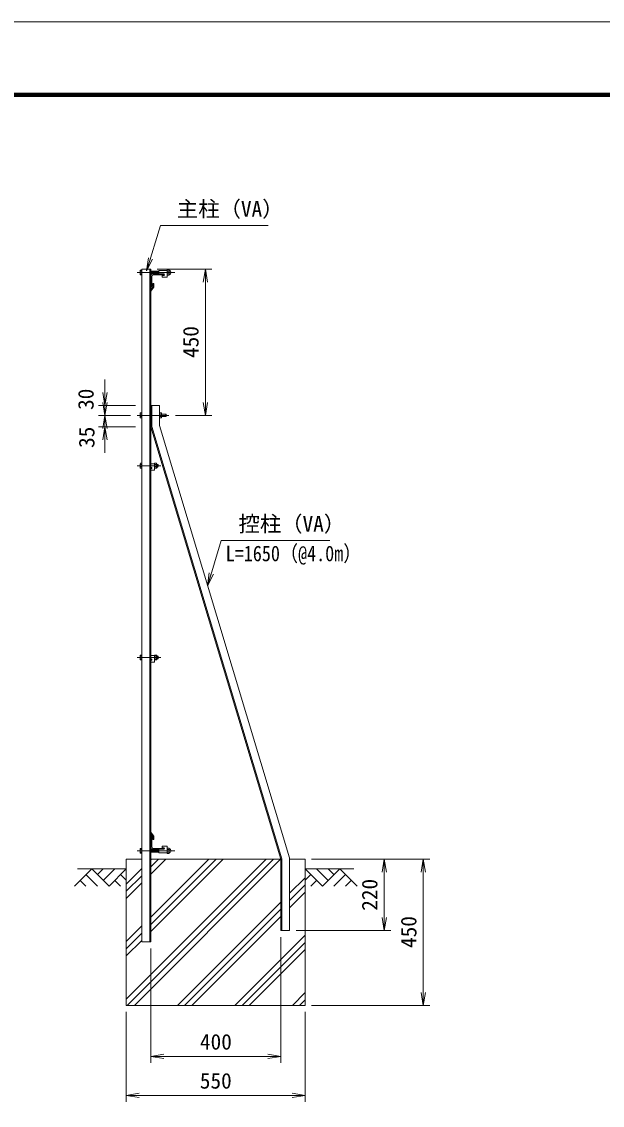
# Model space of a CAD drawing. Units: millimetres at full size. Extents: x -4200 to 4200, y -2970 to 2970.
# Drawn here: x 477 to 2263, y -364 to 2970 of the extents above; entities that cross this region are included whole.
import ezdxf
from ezdxf.enums import TextEntityAlignment as Align

# ---------------------------------------------------------------- set-up
doc = ezdxf.new("R2010")
doc.units = ezdxf.units.MM
doc.header["$LTSCALE"] = 10
doc.linetypes.add('USER1', pattern=[50.8, 31.75, -6.35, 6.35, -6.35])
for name, color, linetype, lineweight in [('0-1_D-STR1', 1, 'Continuous', 18), ('0-2_D-BMK', 2, 'USER1', 13), ('0-3_D-STR-DIM', 7, 'Continuous', 13), ('0-4_D-STR3', 3, 'Continuous', 13), ('0-5_D-BGD', 7, 'Continuous', 18), ('0-6_D-STR4', 7, 'Continuous', 18), ('0-7_D-DCR-HCH', 7, 'Continuous', 13), ('0-8_D-STR-TXT', 7, 'Continuous', 13), ('0-9_0', 7, 'Continuous', 18), ('0-B_D-TTL', 7, 'Continuous', 18)]:
    doc.layers.add(name, color=color, linetype=linetype, lineweight=lineweight)
doc.styles.add('ＭＳ ゴシック', font='')
doc.styles.get('ＭＳ ゴシック').set_extended_font_data('MS Gothic')

# ---------------------------------------------------------------- blocks, each defined once
blk = doc.blocks.new('_Open')
at = {"layer": '0-9_0'}
blk.add_line((-10, 1.667), (0, 0), dxfattribs=at)
blk.add_lwpolyline([(-10, -1.667), (0, 0), (-10, 0)], dxfattribs=at)

msp = doc.modelspace()

# ---------------------------------------------------------------- linework, layer by layer
at = {"layer": '0-1_D-STR1'}
for p, q in [((874.2, 2208.92), (847.2, 2208.92)), ((847.2, 138.92), (847.2, 2208.92)), ((871.2, 138.92), (871.2, 2208.92)), ((874.2, 138.92), (874.2, 2208.92)), ((874.2, 2188.92), (874.2, 2153.92)), ((877.2, 2186.42), (877.2, 2155.92)), ((914.2, 2193.92), (879.2, 2193.92)), ((912.2, 2190.92), (881.7, 2190.92)), ((914.2, 2192.92), (914.2, 2193.92)), ((881.2, 2154.42), (874.2, 2145.37)), ((875.2, 2153.92), (874.2, 2153.92)), ((884.2, 2153.3), (874.2, 2140.8)), ((874.2, 2145.37), (874.2, 2140.8)), ((881.2, 2164.3), (881.2, 2154.42)), ((874.2, 1788.92), (901.2, 1788.92)), ((874.2, 1723.92), (874.2, 1788.92)), ((877.2, 1724.36), (877.2, 1788.92)), ((901.2, 1727.92), (901.2, 1788.92)), ((1274.2, 393.92), (874.2, 1723.92)), ((1277.2, 394.36), (877.2, 1724.36)), ((1301.2, 397.92), (901.2, 1727.92)), ((874.2, 472.58), (874.2, 477.15)), ((884.2, 464.65), (874.2, 477.15)), ((881.2, 463.53), (874.2, 472.58)), ((874.2, 463.92), (874.2, 428.92)), ((875.2, 463.92), (874.2, 463.92)), ((877.2, 461.92), (877.2, 431.42)), ((881.2, 453.65), (881.2, 463.53)), ((881.2, 453.65), (884.2, 453.65)), ((884.2, 453.65), (884.2, 464.65)), ((879.2, 423.92), (914.2, 423.92)), ((881.7, 426.92), (912.2, 426.92)), ((914.2, 424.92), (914.2, 423.92)), ((1274.2, 173.92), (1274.2, 393.92)), ((1277.2, 173.92), (1277.2, 394.36)), ((1301.2, 173.92), (1301.2, 397.92)), ((1301.2, 173.92), (1274.2, 173.92)), ((874.2, 138.92), (847.2, 138.92))]:
    msp.add_line(p, q, dxfattribs=at)
msp.add_lwpolyline([(881.2, 2164.3), (884.2, 2164.3), (884.2, 2153.3)], dxfattribs=at)
for centre, radius, start, end in [((879.2, 2188.92), 5, 90, 180), ((881.7, 2186.42), 4.5, 90, 180), ((912.2, 2192.92), 2, 270, 0), ((875.2, 2155.92), 2, 270, 0), ((875.2, 461.92), 2, 0, 90), ((879.2, 428.92), 5, 180, 270), ((881.7, 431.42), 4.5, 180, 270), ((912.2, 424.92), 2, 0, 90)]:
    msp.add_arc(centre, radius, start, end, dxfattribs=at)
at = {"layer": '0-2_D-BMK'}
for p, q in [((948.44, 2198.42), (832.2, 2198.42)), ((930.2, 1758.92), (832.2, 1758.92)), ((905.2, 1603.92), (832.2, 1603.92)), ((905.2, 1013.92), (832.2, 1013.92)), ((948.44, 419.42), (832.2, 419.42))]:
    msp.add_line(p, q, dxfattribs=at)
at = {"layer": '0-3_D-STR-DIM'}
for p, q in [((894.2, 2208.92), (1062.67, 2208.92)), ((1042.67, 2208.92), (1042.67, 1758.92)), ((733.49, 1828.92), (733.49, 1868.92)), ((733.49, 1798.92), (733.49, 1838.92)), ((827.2, 1788.92), (713.49, 1788.92)), ((733.49, 1788.92), (733.49, 1758.92)), ((812.2, 1758.92), (713.49, 1758.92)), ((812.2, 1758.92), (713.49, 1758.92)), ((733.49, 1758.92), (733.49, 1723.92)), ((950.2, 1758.92), (1062.67, 1758.92)), ((827.2, 1723.92), (713.49, 1723.92)), ((733.49, 1718.92), (733.49, 1678.92)), ((733.49, 1683.92), (733.49, 1643.92)), ((1369.2, 393.92), (1612.81, 393.92)), ((1369.2, 393.92), (1732.81, 393.92)), ((1592.81, 173.92), (1592.81, 393.92)), ((1712.81, 393.92), (1712.81, -56.08)), ((1321.2, 173.92), (1612.81, 173.92)), ((1274.2, 153.92), (1274.2, -233.4)), ((874.2, 118.92), (874.2, -233.4)), ((1369.2, -56.08), (1732.81, -56.08)), ((799.2, -76.08), (799.2, -353.4)), ((1349.2, -76.08), (1349.2, -353.4)), ((874.2, -213.4), (1274.2, -213.4)), ((799.2, -333.4), (1349.2, -333.4))]:
    msp.add_line(p, q, dxfattribs=at)
at = {"layer": '0-4_D-STR3'}
for p, q in [((841.9, 2204.72), (842.6, 2205.92)), ((841.9, 2204.72), (841.9, 2192.12)), ((847.2, 2205.92), (842.6, 2205.92)), ((847.2, 2202.17), (842.6, 2202.17)), ((847.2, 2205.92), (847.2, 2190.91)), ((874.2, 2202.42), (899.45, 2202.42)), ((874.2, 2201.67), (899.45, 2201.67)), ((899.45, 2204.42), (899.45, 2193.92)), ((924.45, 2204.42), (899.45, 2204.42)), ((924.45, 2204.65), (924.45, 2192.31)), ((924.45, 2204.65), (924.45, 2192.31)), ((924.45, 2204.42), (924.45, 2184.42)), ((925.45, 2206.52), (929.95, 2206.52)), ((929.95, 2202.47), (925.45, 2202.47)), ((930.95, 2204.65), (930.95, 2192.31)), ((930.95, 2204.65), (930.95, 2192.31)), ((841.9, 2192.12), (842.6, 2190.91)), ((847.2, 2194.66), (842.6, 2194.66)), ((847.2, 2190.91), (842.6, 2190.91)), ((874.2, 2195.17), (899.45, 2195.17)), ((874.2, 2194.42), (899.45, 2194.42)), ((914.2, 2193.92), (899.45, 2193.92)), ((909.45, 2189.42), (909.45, 2184.42)), ((914.2, 2189.42), (909.45, 2189.42)), ((924.45, 2184.42), (909.45, 2184.42)), ((929.95, 2194.37), (925.45, 2194.37)), ((925.45, 2190.32), (929.95, 2190.32)), ((841.9, 1765.22), (842.6, 1766.42)), ((841.9, 1765.22), (841.9, 1752.62)), ((841.9, 1752.62), (842.6, 1751.41)), ((847.2, 1766.42), (842.6, 1766.42)), ((847.2, 1762.67), (842.6, 1762.67)), ((847.2, 1755.16), (842.6, 1755.16)), ((847.2, 1751.41), (842.6, 1751.41)), ((847.2, 1766.42), (847.2, 1751.41)), ((901.2, 1766.42), (906.98, 1766.42)), ((901.2, 1751.41), (901.2, 1766.42)), ((901.2, 1762.67), (906.98, 1762.67)), ((901.2, 1755.16), (906.98, 1755.16)), ((901.2, 1751.41), (906.98, 1751.41)), ((906.98, 1766.42), (907.7, 1765.17)), ((906.98, 1751.41), (907.7, 1752.67)), ((907.7, 1752.67), (907.7, 1765.17)), ((907.7, 1762.92), (921, 1762.92)), ((907.7, 1754.92), (921, 1754.92)), ((921, 1762.92), (922.2, 1761.72)), ((921, 1762.92), (921, 1754.92)), ((921, 1754.92), (922.2, 1756.12)), ((922.2, 1761.72), (922.2, 1756.12)), ((841.9, 1610.22), (842.6, 1611.42)), ((841.9, 1610.22), (841.9, 1597.62)), ((847.2, 1611.42), (842.6, 1611.42)), ((847.2, 1607.67), (842.6, 1607.67)), ((847.2, 1600.16), (842.6, 1600.16)), ((847.2, 1611.42), (847.2, 1596.41)), ((886.2, 1609.92), (874.2, 1609.92)), ((886.2, 1596.41), (886.2, 1611.42)), ((886.2, 1607.67), (891.98, 1607.67)), ((886.2, 1600.16), (891.98, 1600.16)), ((892.7, 1597.67), (892.7, 1610.17)), ((892.7, 1607.92), (896, 1607.92)), ((896, 1607.92), (897.2, 1606.72)), ((897.2, 1606.72), (897.2, 1601.12)), ((841.9, 1597.62), (842.6, 1596.41)), ((847.2, 1596.41), (842.6, 1596.41)), ((875.95, 1599.42), (874.2, 1599.42)), ((875.95, 1594.92), (874.2, 1594.92)), ((892.7, 1599.92), (896, 1599.92)), ((841.9, 1020.22), (842.6, 1021.42)), ((841.9, 1020.22), (841.9, 1007.62)), ((841.9, 1007.62), (842.6, 1006.41)), ((847.2, 1021.42), (842.6, 1021.42)), ((847.2, 1017.67), (842.6, 1017.67)), ((847.2, 1010.16), (842.6, 1010.16)), ((847.2, 1006.41), (842.6, 1006.41)), ((847.2, 1021.42), (847.2, 1006.41)), ((886.2, 1019.92), (874.2, 1019.92)), ((875.95, 1009.42), (874.2, 1009.42)), ((875.95, 1004.92), (874.2, 1004.92)), ((886.2, 1021.42), (891.98, 1021.42)), ((886.2, 1006.41), (886.2, 1021.42)), ((886.2, 1019.92), (886.2, 999.92)), ((886.2, 1017.67), (891.98, 1017.67)), ((886.2, 1010.16), (891.98, 1010.16)), ((886.2, 1006.41), (891.98, 1006.41)), ((891.98, 1021.42), (892.7, 1020.17)), ((891.98, 1006.41), (892.7, 1007.67)), ((892.7, 1007.67), (892.7, 1020.17)), ((892.7, 1017.92), (896, 1017.92)), ((892.7, 1009.92), (896, 1009.92)), ((896, 1017.92), (897.2, 1016.72)), ((896, 1017.92), (896, 1009.92)), ((896, 1009.92), (897.2, 1011.12)), ((897.2, 1016.72), (897.2, 1011.12)), ((886.2, 999.92), (874.2, 999.92)), ((924.45, 433.42), (909.45, 433.42)), ((924.45, 413.42), (924.45, 433.42)), ((841.9, 425.72), (842.6, 426.92)), ((841.9, 413.12), (841.9, 425.72)), ((841.9, 413.12), (842.6, 411.91)), ((847.2, 426.92), (842.6, 426.92)), ((847.2, 423.17), (842.6, 423.17)), ((847.2, 415.66), (842.6, 415.66)), ((847.2, 411.91), (842.6, 411.91)), ((847.2, 411.91), (847.2, 426.92)), ((874.2, 423.42), (899.45, 423.42)), ((874.2, 422.67), (899.45, 422.67)), ((874.2, 416.17), (899.45, 416.17)), ((874.2, 415.42), (899.45, 415.42)), ((914.2, 423.92), (899.45, 423.92)), ((924.45, 413.18), (924.45, 425.53)), ((924.45, 413.18), (924.45, 425.53)), ((925.45, 427.52), (929.95, 427.52)), ((929.95, 423.47), (925.45, 423.47)), ((929.95, 415.37), (925.45, 415.37)), ((925.45, 411.32), (929.95, 411.32)), ((930.95, 413.18), (930.95, 425.53)), ((930.95, 413.18), (930.95, 425.53))]:
    msp.add_line(p, q, dxfattribs=at)
for points in [[(886.2, 1609.92), (886.2, 1589.92), (874.2, 1589.92)], [(886.2, 1611.42), (891.98, 1611.42), (892.7, 1610.17)], [(896, 1607.92), (896, 1599.92), (897.2, 1601.12)], [(886.2, 1596.41), (891.98, 1596.41), (892.7, 1597.67)], [(914.2, 428.42), (909.45, 428.42), (909.45, 433.42)], [(924.45, 413.42), (899.45, 413.42), (899.45, 423.92)]]:
    msp.add_lwpolyline(points, dxfattribs=at)
for centre, radius, start, end in [((845.34, 2204.05), 3.32, 145.61585, 214.38415), ((854.44, 2198.42), 12.42, 162.4121, 197.5879), ((926.99, 2204.49), 2.54, 127.21089, 232.78911), ((933.15, 2198.42), 8.7, 152.26063, 207.73937), ((928.41, 2204.49), 2.54, 307.21089, 52.78911), ((922.25, 2198.42), 8.7, 332.26063, 27.73937), ((931.32, 2205.36), 0.5, 189.83916, 262.83194), ((930.45, 2198.42), 6.5, 277.16806, 82.83194), ((845.34, 2192.79), 3.32, 145.61585, 214.38415), ((914.2, 2191.67), 2.25, 270, 90), ((927, 2192.34), 2.55, 127.42505, 232.57495), ((928.4, 2192.34), 2.55, 307.42505, 52.57495), ((931.32, 2191.47), 0.5, 97.16806, 163.42019), ((845.34, 1764.55), 3.32, 145.61585, 214.38415), ((854.44, 1758.92), 12.42, 162.4121, 197.5879), ((845.34, 1753.29), 3.32, 145.61585, 214.38415), ((904.23, 1764.55), 3.32, 325.61586, 34.38414), ((904.23, 1753.29), 3.32, 325.61585, 34.38416), ((895.14, 1758.92), 12.42, 342.4121, 17.5879), ((845.34, 1609.55), 3.32, 145.61585, 214.38415), ((854.44, 1603.92), 12.42, 162.4121, 197.5879), ((845.34, 1598.29), 3.32, 145.61585, 214.38415), ((889.23, 1609.55), 3.32, 325.61586, 34.38414), ((889.23, 1598.29), 3.32, 325.61585, 34.38416), ((880.14, 1603.92), 12.42, 342.4121, 17.5879), ((875.95, 1597.17), 2.25, 270, 90), ((845.34, 1019.55), 3.32, 145.61585, 214.38415), ((854.44, 1013.92), 12.42, 162.4121, 197.5879), ((845.34, 1008.29), 3.32, 145.61585, 214.38415), ((875.95, 1007.17), 2.25, 270, 90), ((889.23, 1019.55), 3.32, 325.61586, 34.38414), ((889.23, 1008.29), 3.32, 325.61585, 34.38416), ((880.14, 1013.92), 12.42, 342.4121, 17.5879), ((845.34, 425.05), 3.32, 145.61585, 214.38415), ((854.44, 419.42), 12.42, 162.4121, 197.5879), ((845.34, 413.79), 3.32, 145.61585, 214.38415), ((914.2, 426.17), 2.25, 270, 90), ((927, 425.49), 2.55, 127.42505, 232.57495), ((933.15, 419.42), 8.7, 152.26063, 207.73937), ((926.99, 413.34), 2.54, 127.21089, 232.78911), ((928.4, 425.49), 2.55, 307.42505, 52.57495), ((922.25, 419.42), 8.7, 332.26063, 27.73937), ((928.41, 413.34), 2.54, 307.21089, 52.78911), ((931.32, 412.47), 0.5, 97.16806, 170.16084), ((931.32, 426.36), 0.5, 196.57981, 262.83194), ((930.45, 419.42), 6.5, 277.16806, 82.83194)]:
    msp.add_arc(centre, radius, start, end, dxfattribs=at)
at = {"layer": '0-5_D-BGD'}
for p, q in [((649.2, 363.92), (799.2, 363.92)), ((1499.2, 363.92), (1349.2, 363.92))]:
    msp.add_line(p, q, dxfattribs=at)
at = {"layer": '0-6_D-STR4'}
for p, q in [((1274.2, 393.92), (874.2, 393.92)), ((1349.2, 393.92), (1301.2, 393.92))]:
    msp.add_line(p, q, dxfattribs=at)
for points in [[(847.2, 393.92), (799.2, 393.92), (799.2, -56.08)], [(1349.2, 393.92), (1349.2, -56.08), (799.2, -56.08)]]:
    msp.add_lwpolyline(points, dxfattribs=at)
at = {"layer": '0-7_D-DCR-HCH'}
for p, q in [((799.2, -36.67), (1229.79, 393.92)), ((801.89, -56.08), (1251.89, 393.92)), ((823.98, -56.08), (1273.98, 393.92)), ((874.2, 347.69), (920.43, 393.92)), ((874.2, 170.91), (1097.21, 393.92)), ((874.2, 369.79), (898.33, 393.92)), ((874.2, 193.01), (1075.11, 393.92)), ((874.2, 391.88), (876.23, 393.92)), ((874.2, 215.11), (1053.01, 393.92)), ((692.78, 363.92), (639.57, 310.71)), ((675.04, 346.18), (710.68, 310.71)), ((692.78, 363.92), (745.99, 310.71)), ((710.51, 346.18), (728.25, 363.92)), ((728.25, 328.44), (763.73, 363.92)), ((745.99, 310.71), (799.2, 363.92)), ((781.46, 346.18), (799.2, 328.52)), ((799.2, 316.88), (847.2, 364.88)), ((799.2, 294.79), (847.2, 342.79)), ((1301.2, 288.55), (1349.2, 336.55)), ((1402.41, 310.71), (1349.2, 363.92)), ((1366.94, 346.18), (1349.2, 328.52)), ((1420.15, 328.44), (1384.68, 363.92)), ((1455.63, 363.92), (1402.41, 310.71)), ((1437.98, 346.09), (1420.15, 363.92)), ((1473.36, 346.18), (1437.73, 310.71)), ((1455.63, 363.92), (1508.84, 310.71)), ((657.3, 328.44), (675.12, 310.71)), ((763.73, 328.44), (781.55, 310.71)), ((799.2, 272.69), (847.2, 320.69)), ((1301.2, 266.46), (1349.2, 314.46)), ((1384.68, 328.44), (1366.86, 310.71)), ((1491.1, 328.44), (1473.28, 310.71)), ((1301.2, 244.36), (1349.2, 292.36)), ((956.56, -56.08), (1274.2, 261.55)), ((978.66, -56.08), (1274.2, 239.46)), ((1000.76, -56.08), (1274.2, 217.36)), ((799.2, 140.11), (847.2, 188.11)), ((799.2, 118.01), (847.2, 166.01)), ((799.2, 95.91), (847.2, 143.91)), ((1133.34, -56.08), (1349.2, 159.78)), ((1155.44, -56.08), (1349.2, 137.68)), ((1177.54, -56.08), (1349.2, 115.58)), ((1310.12, -56.08), (1349.2, -17)), ((1332.22, -56.08), (1349.2, -39.1))]:
    msp.add_line(p, q, dxfattribs=at)
at = {"layer": '0-8_D-STR-TXT'}
for points in [[(1235.39, 2342.8), (904.01, 2342.8), (862.31, 2205.13)], [(1424.95, 1374.06), (1091.28, 1374.06), (1049.59, 1236.4)]]:
    msp.add_lwpolyline(points, dxfattribs=at)
at = {"layer": '0-B_D-TTL', "color": 2}
msp.add_lwpolyline([(-4200, 2970), (4200, 2970), (4200, -2970), (-4200, -2970)], close=True, dxfattribs=at)
at = {"layer": '0-B_D-TTL'}
for points in [[(-3930, 2750), (3930, 2750), (3930, -2750), (-3930, -2750)], [(-3927.5, 2747.5), (3927.5, 2747.5), (3927.5, -2747.5), (-3927.5, -2747.5)], [(-3925, 2745), (3925, 2745), (3925, -2745), (-3925, -2745)], [(-3922.5, 2742.5), (3922.5, 2742.5), (3922.5, -2742.5), (-3922.5, -2742.5)], [(-3920, 2740), (3920, 2740), (3920, -2740), (-3920, -2740)]]:
    msp.add_lwpolyline(points, close=True, dxfattribs=at)

# ---------------------------------------------------------------- block references
at = {"layer": '0-3_D-STR-DIM', "xscale": 4, "yscale": 4}
for p, rotation in [((1042.67, 2208.92), 90), ((733.49, 1788.92), 270), ((733.49, 1758.92), 270), ((1042.67, 1758.92), 270), ((733.49, 1758.92), 90), ((733.49, 1723.92), 90), ((1592.81, 393.92), 90), ((1712.81, 393.92), 90), ((1592.81, 173.92), 270), ((1712.81, -56.08), 270), ((874.2, -213.4), 180), ((799.2, -333.4), 180)]:
    msp.add_blockref('_Open', p, dxfattribs=dict(at, rotation=rotation))
for p in [(1274.2, -213.4), (1349.2, -333.4)]:
    msp.add_blockref('_Open', p, dxfattribs=at)
at = {"layer": '0-8_D-STR-TXT', "xscale": 4, "yscale": 4, "rotation": 253.14944}
for p in [(861.73, 2203.22), (1049.01, 1234.48)]:
    msp.add_blockref('_Open', p, dxfattribs=at)

# ---------------------------------------------------------------- texts
at = {"layer": '0-3_D-STR-DIM', "style": 'ＭＳ ゴシック'}
for s, p in [('450', (1035.93, 1935.41)), ('30', (713.15, 1775.61)), ('35', (715.58, 1658.71)), ('220', (1586.06, 234.9)), ('450', (1706.06, 120.41))]:
    msp.add_text(s, height=48.09, rotation=90, dxfattribs=at).set_placement(p, align=Align.BOTTOM_LEFT)
for s, p in [('400', (1025.7, -206.65)), ('550', (1025.31, -326.65))]:
    msp.add_text(s, height=48.09, dxfattribs=at).set_placement(p, align=Align.BOTTOM_LEFT)
at = {"layer": '0-8_D-STR-TXT', "style": 'ＭＳ ゴシック'}
for s, p in [('主柱（VA）', (954.93, 2355.38)), ('控柱（VA）', (1144.49, 1386.65))]:
    msp.add_text(s, height=48.09, dxfattribs=at).set_placement(p, align=Align.BOTTOM_LEFT)
at = {"layer": '0-8_D-STR-TXT', "style": 'ＭＳ ゴシック', "width": 0.85}
msp.add_text('L=1650（@4.0m）', height=48.09, dxfattribs=at).set_placement((1104.9, 1295.68), align=Align.BOTTOM_LEFT)

doc.saveas('drawing.dxf')
